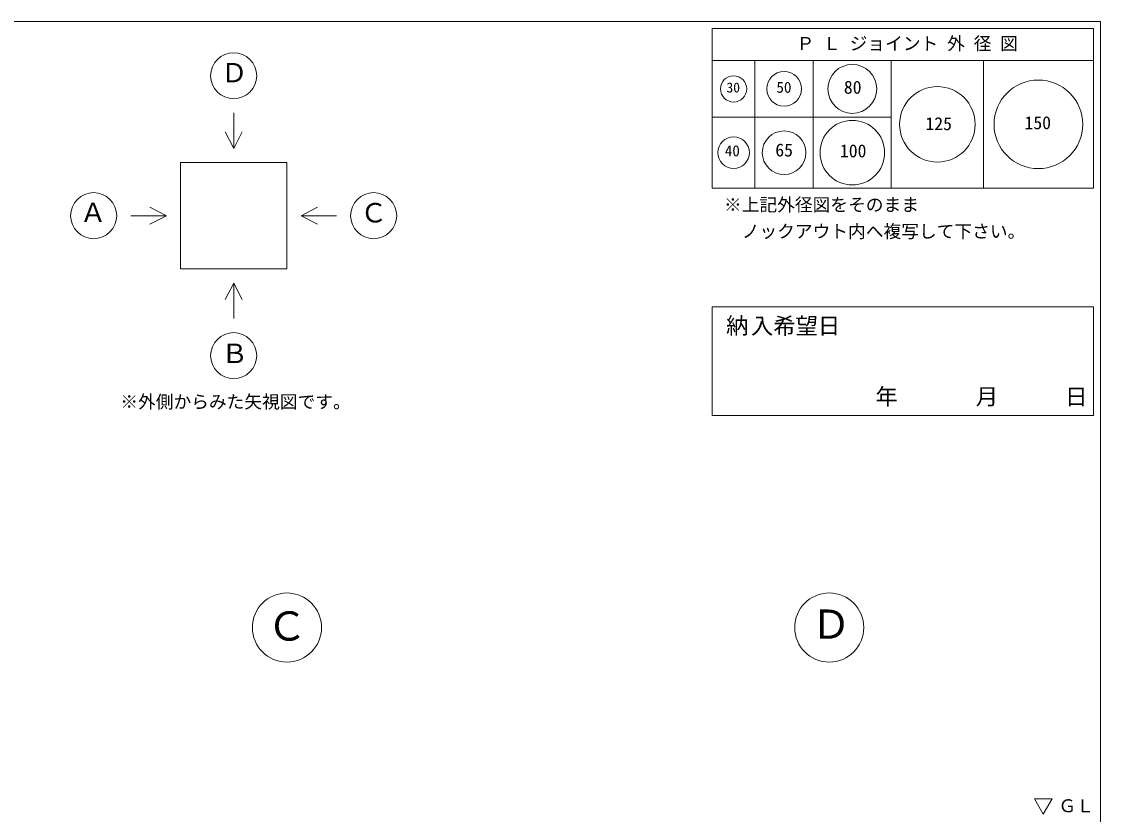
# Model space of a CAD drawing. Units: millimetres, scale not verified. Extents: x -4890 to 18495, y -2286 to 2286.
# Drawn here: x 1846 to 4890, y 49 to 2286 of the extents above; entities that cross this region are included whole.
import ezdxf
from ezdxf.enums import TextEntityAlignment as Align

# ---------------------------------------------------------------- set-up
doc = ezdxf.new("R2010")
doc.units = ezdxf.units.MM
doc.header["$LTSCALE"] = 10
for name, color, linetype, lineweight in [('0-2_waku', 7, 'Continuous', 18), ('0-3_gaikei', 7, 'Continuous', 18), ('0-8_hole', 7, 'Continuous', 18), ('0-E_文字１', 7, 'Continuous', 18)]:
    doc.layers.add(name, color=color, linetype=linetype, lineweight=lineweight)
doc.styles.add('ＭＳ ゴシック', font='')
doc.styles.get('ＭＳ ゴシック').set_extended_font_data('MS Gothic')

msp = doc.modelspace()

# ---------------------------------------------------------------- linework, layer by layer
at = {"layer": '0-2_waku'}
for p, q in [((4890, 2286.34), (4890, -1988.66)), ((3795, 2266.34), (3795, 1816.34)), ((3795, 2266.34), (4870, 2266.34)), ((3795, 2266.34), (4870, 2266.34)), ((3795, 2266.34), (4870, 2266.34)), ((3795, 2266.34), (3795, 1816.34)), ((3795, 2266.34), (4870, 2266.34)), ((3795, 2266.34), (4870, 2266.34)), ((3795, 2266.34), (4870, 2266.34)), ((4870, 2266.34), (4870, 1816.34)), ((4870, 2266.34), (4870, 1816.34)), ((3795, 2176.34), (4870, 2176.34)), ((3915, 2176.34), (3915, 1816.34)), ((4080, 2176.34), (4080, 1816.34)), ((4300, 2176.34), (4300, 1816.34)), ((4560, 2176.34), (4560, 1816.34)), ((3795, 2016.34), (4300, 2016.34)), ((3795, 1816.34), (4870, 1816.34)), ((3795, 1816.34), (4870, 1816.34)), ((3795, 1481.05), (3795, 1174.34)), ((3795, 1481.05), (4870, 1481.05)), ((4870, 1481.05), (4870, 1174.34)), ((3795, 1174.34), (4870, 1174.34))]:
    msp.add_line(p, q, dxfattribs=at)
msp.add_lwpolyline([(-1230, 2286.34), (4890, 2286.34), (4890, -1988.66)], dxfattribs=at)
at = {"layer": '0-3_gaikei'}
for p, q in [((2444.61, 2028.56), (2444.61, 1928.56)), ((2444.61, 1928.56), (2420.48, 1974.94)), ((2444.61, 1928.56), (2468.74, 1974.94)), ((2294.61, 1888.56), (2594.61, 1888.56)), ((2294.61, 1888.56), (2294.61, 1588.56)), ((2594.61, 1888.56), (2594.61, 1588.56)), ((2154.61, 1738.56), (2254.61, 1738.56)), ((2254.61, 1738.56), (2208.23, 1762.69)), ((2254.61, 1738.56), (2208.23, 1714.43)), ((2634.61, 1738.56), (2680.99, 1762.69)), ((2294.61, 1588.56), (2594.61, 1588.56)), ((2444.61, 1548.56), (2420.48, 1502.18)), ((2444.61, 1548.56), (2468.74, 1502.18)), ((2444.61, 1448.56), (2444.61, 1548.56))]:
    msp.add_line(p, q, dxfattribs=at)
msp.add_lwpolyline([(2734.61, 1738.56), (2634.61, 1738.56), (2680.99, 1714.43)], dxfattribs=at)
for centre, radius in [((2444.61, 2133.56), 65), ((2049.61, 1738.56), 65), ((2839.61, 1738.56), 65), ((2444.61, 1343.56), 65), ((2595, 576.34), 97.5), ((4125, 576.34), 97.5)]:
    msp.add_circle(centre, radius, dxfattribs=at)
at = {"layer": '0-8_hole'}
for centre, radius in [((4190, 2096.34), 69), ((3855, 2096.34), 37), ((3997.5, 2096.34), 49), ((4430, 1996.34), 106.5), ((4715, 1996.34), 125), ((4190, 1916.34), 91), ((3855, 1916.34), 44.5), ((3997.5, 1916.34), 61.5)]:
    msp.add_circle(centre, radius, dxfattribs=at)
at = {"layer": '0-E_文字１'}
for p, q in [((4728.74, 49.58), (4703.54, 92.52)), ((4703.54, 92.52), (4753.94, 92.52)), ((4728.74, 49.58), (4753.94, 92.52))]:
    msp.add_line(p, q, dxfattribs=at)

# ---------------------------------------------------------------- texts
at = {"layer": '0-8_hole', "style": 'ＭＳ ゴシック'}
for s, height, p in [('30', 28.04, (3834.95, 2077.81)), ('50', 31.16, (3975.91, 2076)), ('80', 36.66, (4166.18, 2071.66)), ('125', 36.66, (4396.28, 1968.92)), ('150', 36.66, (4675.82, 1971.57)), ('40', 31.16, (3830.28, 1896.75)), ('65', 36.66, (3972.72, 1894.62)), ('100', 36.66, (4155.06, 1892.16))]:
    msp.add_text(s, height=height, dxfattribs=at).set_placement(p, align=Align.BOTTOM_LEFT)
at = {"layer": '0-E_文字１', "style": 'ＭＳ ゴシック'}
for s, height, p in [('Ｐ Ｌ ジョイント 外 径 図', 36.66, (4032.62, 2195.16)), ('Ｄ', 54.99, (2408.58, 2098.11)), ('Ａ', 54.99, (2010.43, 1703.88)), ('Ｃ', 54.99, (2801.99, 1702.92)), ('※上記外径図をそのまま', 36.66, (3827.95, 1740.14)), ('\u3000ノックアウト内へ複写して下さい。', 36.66, (3827.95, 1665.14)), ('納', 46.19, (3833.86, 1391.15)), ('入希望日', 46.19, (3903.81, 1390.67)), ('Ｂ', 54.99, (2409.93, 1306.05)), ('\u3000\u3000\u3000年     \u3000月\u3000\u3000\u3000日', 46.19, (4066.38, 1191.16)), ('※外側からみた矢視図です。', 36.66, (2124.81, 1184.19)), ('Ｃ', 82.48, (2538.16, 514.7)), ('Ｄ', 82.48, (4073.67, 519.9)), ('ＧＬ', 36.66, (4771.54, 44.03))]:
    msp.add_text(s, height=height, dxfattribs=at).set_placement(p, align=Align.BOTTOM_LEFT)

doc.saveas('drawing.dxf')
